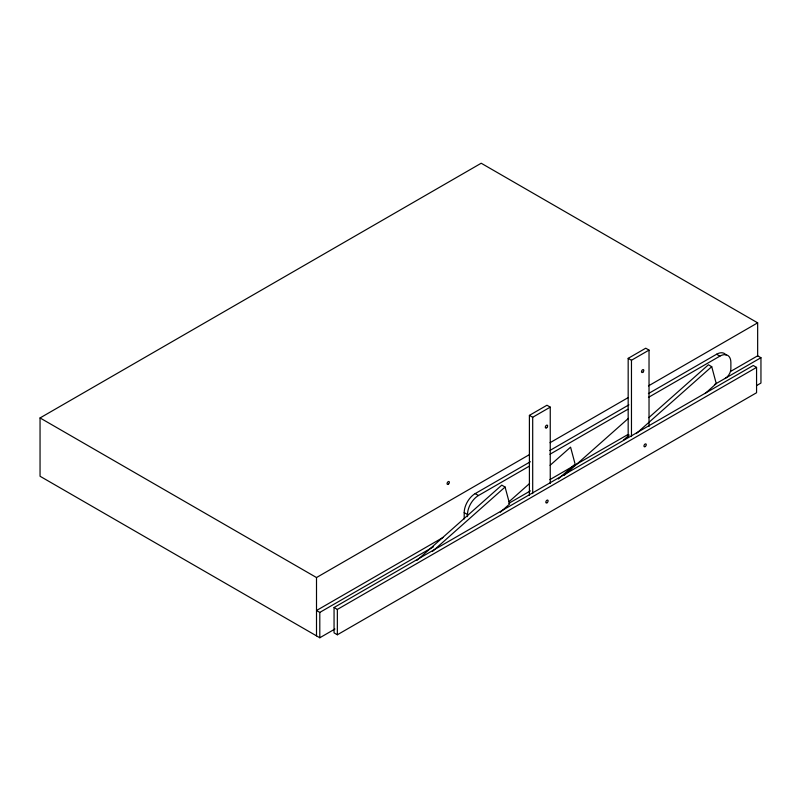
<?xml version="1.0" encoding="UTF-8"?>
<svg xmlns="http://www.w3.org/2000/svg" width="801" height="801" viewBox="0 0 801 801"><rect width="100%" height="100%" fill="white"/><g stroke="black" fill="none" stroke-linecap="round" stroke-linejoin="round"><path stroke-width="1.2" d="M416.991 560.34L501.786 485.136L505.081 487.038L509.626 503.999L500.305 512.26M432.4 551.488L505.081 487.038M509.066 501.696L529.571 483.514M550.067 465.331L570.572 447.158L575.118 464.119L558.337 478.988M564.094 475.404L628.395 418.382M623.629 439.979L629.226 435.023M648.79 417.661L708.434 364.775L711.729 366.678L716.264 383.639L705.09 393.561M636.244 433.611L711.729 366.678M334.928 629.025L319.799 637.766L40.05 476.255L40.05 417.942L481.201 163.234L757.656 322.843L757.656 356.345M529.401 495.469L529.401 415.379L546.953 405.236L550.247 407.138L550.247 483.484M628.174 437.196L628.174 358.347L645.736 348.205L649.03 350.107L649.03 426.452M529.401 415.379L532.695 417.271L550.247 407.138M628.174 358.347L631.468 360.25L649.03 350.107M40.05 417.942L316.505 577.541L529.511 454.567M550.057 442.703L627.904 397.757M648.45 385.902L757.656 322.843M464.2 518.958L464.2 512.62A15.519 8.961 -60 0 1 475.173 493.616L530.392 461.736M549.876 450.492L628.915 404.855M648.399 393.611L716.605 354.232A15.519 8.961 -60 0 1 726.106 355.083M467.494 516.635L467.494 514.522A15.519 8.961 -60 0 1 478.467 495.519L529.351 466.142M549.927 454.267L627.874 409.261M648.45 397.386L719.899 356.135A15.519 8.961 -60 0 1 730.872 362.463L730.872 368.8A7.76 4.476 -60 0 1 725.386 378.302M443.013 537.481L316.505 610.522L319.799 612.415L433.331 546.873M730.622 371.424L757.656 355.814L760.95 357.717L760.95 383.058L756.625 385.561M508.735 503.388L530.392 490.883M549.897 479.629L627.954 434.502M714.452 384.56L760.95 357.717M334.057 607.528L753.27 365.496L756.565 367.399L756.565 392.74L337.351 634.772L334.057 632.87L334.057 607.528L337.351 609.431L756.565 367.399M716.605 354.232L719.899 356.135M475.173 493.616L478.467 495.519M464.2 512.62L467.494 514.522M631.468 360.25L631.468 436.585M532.695 417.271L532.695 493.616M337.351 609.431L337.351 634.772M319.799 612.415L319.799 637.766M316.505 577.541L316.505 635.864M547.253 502.648A1.622 0.941 -60 0 0 547.774 500.134A1.622 0.941 -60 0 0 545.851 501.837A1.622 0.941 -60 0 0 547.253 502.648M645.396 446.467A1.622 0.941 -60 0 0 645.916 443.944A1.622 0.941 -60 0 0 643.994 445.656A1.622 0.941 -60 0 0 645.396 446.467M642.943 372.175A1.622 0.941 -60 0 0 643.453 369.651A1.622 0.941 -60 0 0 641.531 371.364A1.622 0.941 -60 0 0 642.943 372.175M546.763 427.704A1.622 0.941 -60 0 0 547.273 425.181A1.622 0.941 -60 0 0 545.351 426.883A1.622 0.941 -60 0 0 546.763 427.704M448.51 484.084A1.622 0.941 -60 0 0 449.031 481.561A1.622 0.941 -60 0 0 447.108 483.263A1.622 0.941 -60 0 0 448.51 484.084"/></g></svg>
